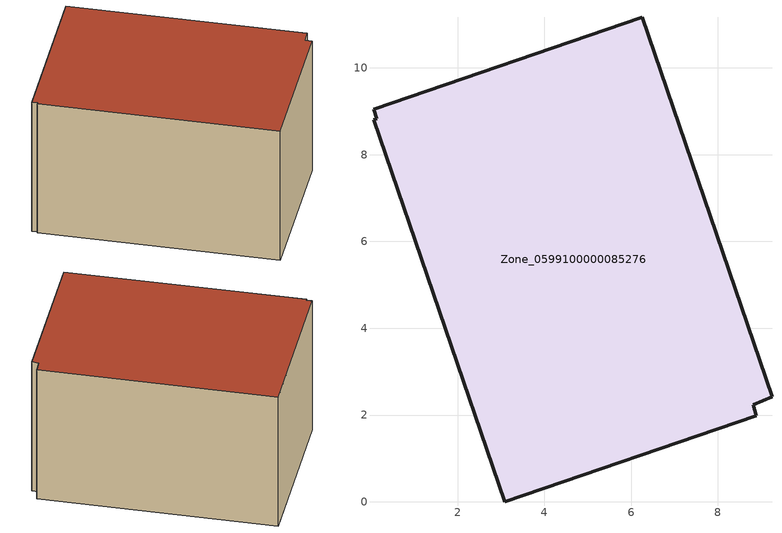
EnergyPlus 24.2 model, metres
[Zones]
Zone_0599100000085276
 floor ground (C_G): 8.88,1.98 3.09,0 0.07,8.81 0.14,8.83 0.06,9.04 6.26,11.17 9.24,2.42 8.81,2.24 z0
 wall outside (C_F): 8.81,2.24 9.24,2.42 6.26,11.17 0.06,9.04 0.14,8.83 0.07,8.81 3.09,0 8.88,1.98 8.81,2.24 z0:5.85
 roof outside (C_R): 3.09,0 8.88,1.98 8.81,2.24 9.24,2.42 6.26,11.17 0.06,9.04 0.14,8.83 0.07,8.81 z5.85
[BUILDING]
Pand.0599100000085276: North Axis=0; Terrain=City; Loads Convergence Tolerance Value=0.04; Temperature Convergence Tolerance Value=0.4; Solar Distribution=FullExterior; Maximum Number of Warmup Days=25; Minimum Number of Warmup Days=1
[Site:Location]
Rotterdam.The.Hague.AP_ZH_NLD Design_Conditions: Latitude=51.96; Longitude=4.45; Time Zone=1; Elevation=-4.5
[SITE:GROUNDTEMPERATURE:BUILDINGSURFACE]
18, 18, 18, 18, 18, 18, 18, 18, 18, 18, 18, 18
[MATERIAL] Thermal Absorptance=0.9; Solar Absorptance=0.7; Visible Absorptance=0.7
Name | Roughness | Thickness | Conductivity | Density | Specific Heat
G.TC.1946-1964 | MediumSmooth | 0.15 | 1 | 540 | 1210
F.TC.1946-1964 | Rough | 0.3 | 0.857143 | 1920 | 840
R.TC.1946-1964 | MediumRough | 0.2 | 0.235294 | 1500 | 1000
[CONSTRUCTION]
C_G: G.TC.1946-1964
C_F: F.TC.1946-1964
C_R: R.TC.1946-1964
[ZONE]
Zone_0599100000085276: Type=1; Multiplier=1; Ceiling Height=Autocalculate; Volume=Autocalculate; Floor Area=autocalculate; Part of Total Floor Area=Yes
[ZONEINFILTRATION:DESIGNFLOWRATE]
Infil_Zone_0599100000085276: Zone or ZoneList or Space or SpaceList=Zone_0599100000085276; Schedule=AlwaysOn; Design Flow Rate Calculation Method=Flow/Area; Flow Rate per Floor Area=0.003; Constant Term Coefficient=1; Temperature Term Coefficient=0; Velocity Term Coefficient=0; Velocity Squared Term Coefficient=0
[HVACTEMPLATE:ZONE:IDEALLOADSAIRSYSTEM]
Zone_0599100000085276: Maximum Heating Supply Air Temperature=50; Minimum Cooling Supply Air Temperature=13; Maximum Heating Supply Air Humidity Ratio=0.0156; Minimum Cooling Supply Air Humidity Ratio=0.0077; Heating Limit=NoLimit; Cooling Limit=NoLimit; Dehumidification Control Type=ConstantSensibleHeatRatio; Cooling Sensible Heat Ratio=0.7; Dehumidification Setpoint=60; Humidification Control Type=None; Humidification Setpoint=30; Outdoor Air Method=None; Outdoor Air Flow Rate per Person=0.00944; Outdoor Air Flow Rate per Zone Floor Area=0; Outdoor Air Flow Rate per Zone=0; Demand Controlled Ventilation Type=None; Outdoor Air Economizer Type=NoEconomizer; Heat Recovery Type=None; Sensible Heat Recovery Effectiveness=0.7; Latent Heat Recovery Effectiveness=0.65
[ZONECONTROL:THERMOSTAT]
ThermostatControl_Zone_0599100000085276: Zone or ZoneList=Zone_0599100000085276; Control Type Schedule=DualSetpointControlType; Control 1=Thermostat_Zone_0599100000085276; Temperature Difference Between Cutout And Setpoint=0
[THERMOSTATSETPOINT:DUALSETPOINT]
Thermostat_Zone_0599100000085276: Heating Setpoint Temperature Schedule=HeatingSetpoint_Zone_0599100000085276; Cooling Setpoint Temperature Schedule=CoolingSetpoint_Zone_0599100000085276
[SCHEDULE:COMPACT]
HeatingSetpoint_Zone_0599100000085276: Through: 12/31, For: AllDays, Until: 24:00, 21
CoolingSetpoint_Zone_0599100000085276: Through: 12/31, For: AllDays, Until: 24:00, 24
DualSetpointControlType: Through: 12/31, For: AllDays, Until: 24:00, 4
AlwaysOn: Through: 12/31, For: AllDays, Until: 24:00, 1
